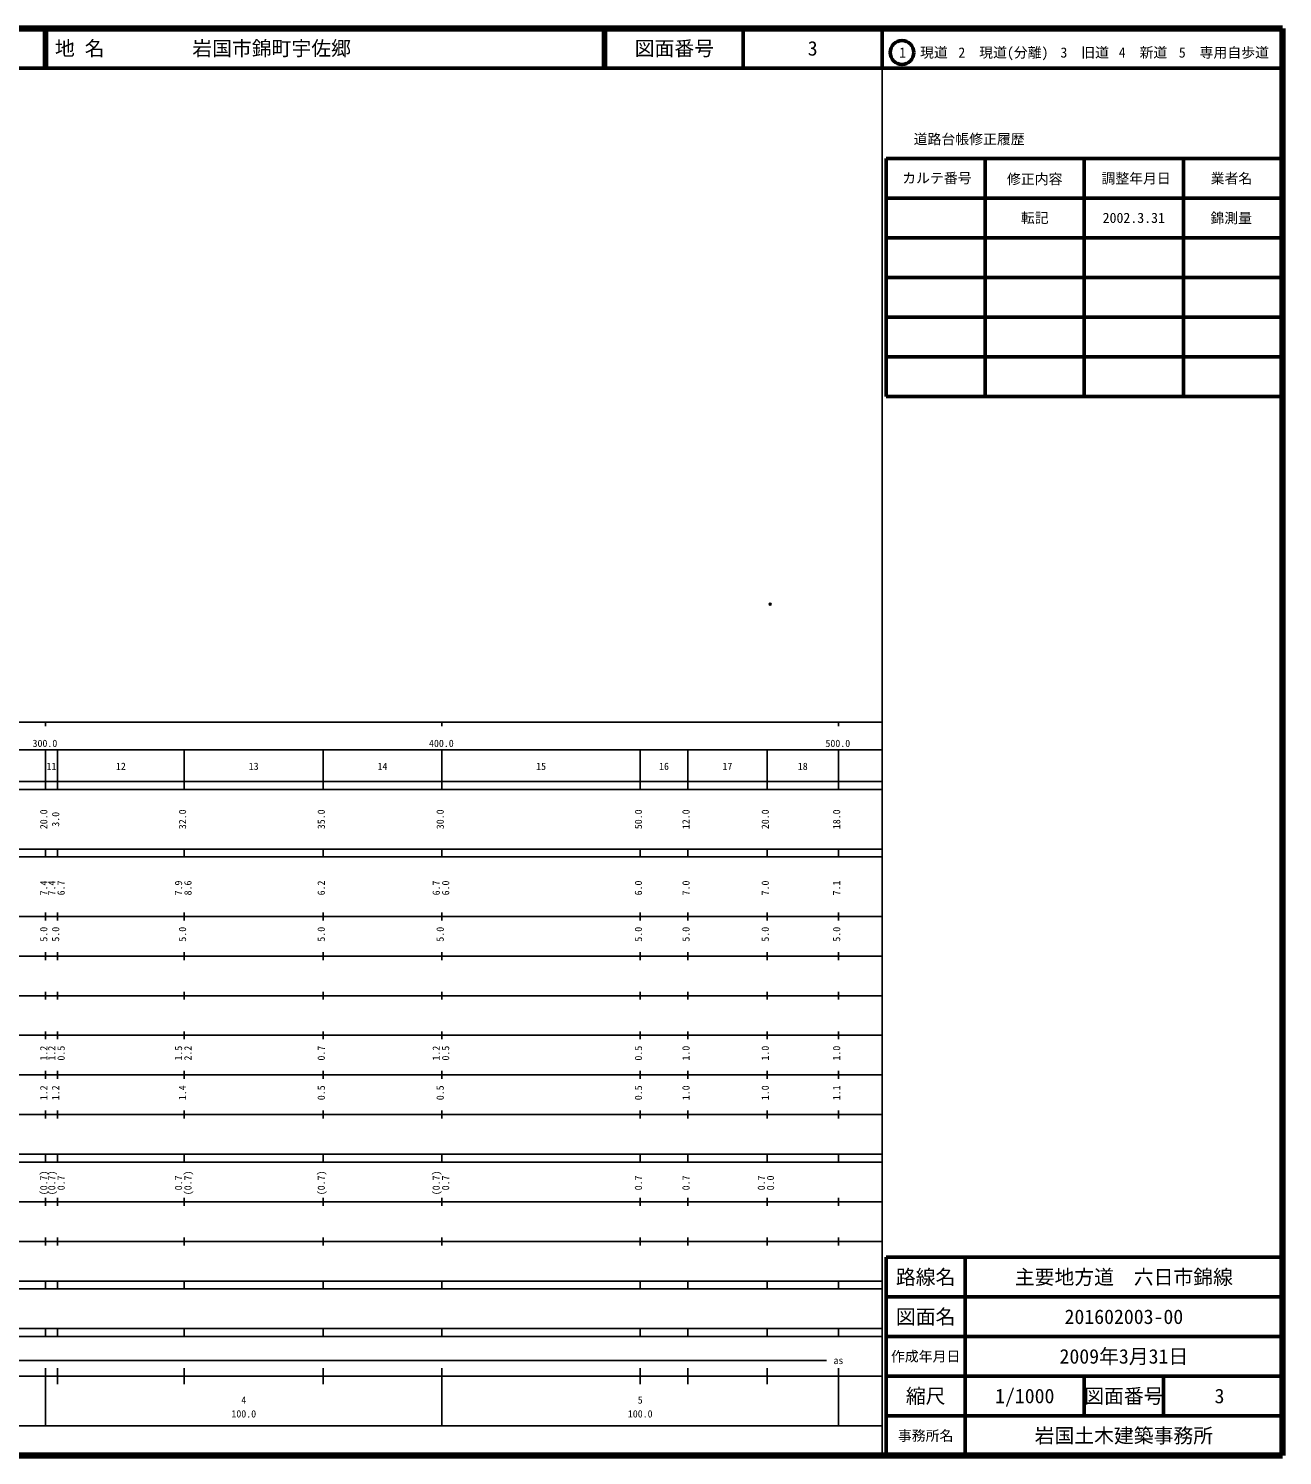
# Model space of a CAD drawing. Units: millimetres on the paper. Extents: x 40 to 680, y 20 to 380.
# Drawn here: x 363.7 to 680, y 20 to 380 of the extents above; entities that cross this region are included whole.
import ezdxf
from ezdxf.enums import TextEntityAlignment as Align

# ---------------------------------------------------------------- set-up
doc = ezdxf.new("R2010")
doc.units = ezdxf.units.MM
doc.header["$PDMODE"] = 32
doc.header["$PDSIZE"] = 0.5
doc.layers.add('M-OTRS', color=6, linetype='Continuous')
doc.layers.add('M-TTL-TXT', color=7, linetype='Continuous')
for name, color, linetype, lineweight in [('M-TTL', 2, 'Continuous', 140), ('M-TTL-BAND', 7, 'Continuous', 25), ('M-TTL-FRAM', 2, 'Continuous', 50), ('M-TTL-LINE', 7, 'Continuous', 50)]:
    doc.layers.add(name, color=color, linetype=linetype, lineweight=lineweight)
doc.styles.add('ＭＳ ゴシック', font='')
doc.styles.get('ＭＳ ゴシック').set_extended_font_data('MS Gothic')

msp = doc.modelspace()

# ---------------------------------------------------------------- linework, layer by layer
at = {"layer": 'M-OTRS'}
msp.add_point((550.775, 234.759), dxfattribs=at)
at = {"layer": 'M-TTL'}
for p, q in [((680, 380), (40, 380)), ((680, 20), (680, 380)), ((40, 20), (680, 20))]:
    msp.add_line(p, q, dxfattribs=at)
at = {"layer": 'M-TTL-BAND'}
for p, q in [((579, 20), (579, 370)), ((40, 205), (579, 205)), ((368, 205), (368, 204)), ((468, 205), (468, 204)), ((568, 205), (568, 204)), ((68, 198), (579, 198)), ((368, 188), (368, 198)), ((371, 188), (371, 198)), ((403, 188), (403, 198)), ((438, 188), (438, 198)), ((468, 188), (468, 198)), ((518, 188), (518, 198)), ((530, 188), (530, 198)), ((550, 188), (550, 198)), ((568, 188), (568, 198)), ((40, 190), (579, 190)), ((40, 188), (579, 188)), ((40, 173), (579, 173)), ((368, 171), (368, 173)), ((371, 171), (371, 173)), ((403, 171), (403, 173)), ((438, 171), (438, 173)), ((468, 171), (468, 173)), ((518, 171), (518, 173)), ((530, 171), (530, 173)), ((550, 171), (550, 173)), ((568, 171), (568, 173)), ((40, 171), (579, 171)), ((40, 156), (579, 156)), ((368, 155), (368, 157)), ((371, 155), (371, 157)), ((403, 155), (403, 157)), ((438, 155), (438, 157)), ((468, 155), (468, 157)), ((518, 155), (518, 157)), ((530, 155), (530, 157)), ((550, 155), (550, 157)), ((568, 155), (568, 157)), ((46, 146), (579, 146)), ((368, 145), (368, 147)), ((371, 145), (371, 147)), ((403, 145), (403, 147)), ((438, 145), (438, 147)), ((468, 145), (468, 147)), ((518, 145), (518, 147)), ((530, 145), (530, 147)), ((550, 145), (550, 147)), ((568, 145), (568, 147)), ((368, 135), (368, 137)), ((371, 135), (371, 137)), ((403, 135), (403, 137)), ((438, 135), (438, 137)), ((468, 135), (468, 137)), ((518, 135), (518, 137)), ((530, 135), (530, 137)), ((550, 135), (550, 137)), ((568, 135), (568, 137)), ((52, 136), (579, 136)), ((46, 126), (579, 126)), ((368, 125), (368, 127)), ((371, 125), (371, 127)), ((403, 125), (403, 127)), ((438, 125), (438, 127)), ((468, 125), (468, 127)), ((518, 125), (518, 127)), ((530, 125), (530, 127)), ((550, 125), (550, 127)), ((568, 125), (568, 127)), ((52, 116), (579, 116)), ((368, 115), (368, 117)), ((371, 115), (371, 117)), ((403, 115), (403, 117)), ((438, 115), (438, 117)), ((468, 115), (468, 117)), ((518, 115), (518, 117)), ((530, 115), (530, 117)), ((550, 115), (550, 117)), ((568, 115), (568, 117)), ((46, 106), (579, 106)), ((368, 105), (368, 107)), ((371, 105), (371, 107)), ((403, 105), (403, 107)), ((438, 105), (438, 107)), ((468, 105), (468, 107)), ((518, 105), (518, 107)), ((530, 105), (530, 107)), ((550, 105), (550, 107)), ((568, 105), (568, 107)), ((40, 96), (579, 96)), ((40, 94), (579, 94)), ((368, 94), (368, 96)), ((371, 94), (371, 96)), ((403, 94), (403, 96)), ((438, 94), (438, 96)), ((468, 94), (468, 96)), ((518, 94), (518, 96)), ((530, 94), (530, 96)), ((550, 94), (550, 96)), ((568, 94), (568, 96)), ((49, 84), (579, 84)), ((368, 83), (368, 85)), ((371, 83), (371, 85)), ((403, 83), (403, 85)), ((438, 83), (438, 85)), ((468, 83), (468, 85)), ((518, 83), (518, 85)), ((530, 83), (530, 85)), ((550, 83), (550, 85)), ((568, 83), (568, 85)), ((40, 74), (579, 74)), ((368, 73), (368, 75)), ((371, 73), (371, 75)), ((403, 73), (403, 75)), ((438, 73), (438, 75)), ((468, 73), (468, 75)), ((518, 73), (518, 75)), ((530, 73), (530, 75)), ((550, 73), (550, 75)), ((568, 73), (568, 75)), ((40, 64), (579, 64)), ((40, 62), (579, 62)), ((368, 62), (368, 64)), ((371, 62), (371, 64)), ((403, 62), (403, 64)), ((438, 62), (438, 64)), ((468, 62), (468, 64)), ((518, 62), (518, 64)), ((530, 62), (530, 64)), ((550, 62), (550, 64)), ((568, 62), (568, 64)), ((40, 52), (579, 52)), ((368, 50), (368, 52)), ((371, 50), (371, 52)), ((403, 50), (403, 52)), ((438, 50), (438, 52)), ((468, 50), (468, 52)), ((518, 50), (518, 52)), ((530, 50), (530, 52)), ((550, 50), (550, 52)), ((568, 50), (568, 52)), ((40, 50), (579, 50)), ((71, 44), (565, 44)), ((40, 40), (579, 40)), ((368, 27.5), (368, 42)), ((371, 38), (371, 42)), ((403, 38), (403, 42)), ((438, 38), (438, 42)), ((468, 27.5), (468, 42)), ((518, 38), (518, 42)), ((530, 38), (530, 42)), ((550, 38), (550, 42)), ((568, 27.5), (568, 42)), ((68, 27.5), (579, 27.5))]:
    msp.add_line(p, q, dxfattribs=at)
at = {"layer": 'M-TTL-FRAM'}
for p, q in [((580, 347.197), (580, 287.197)), ((580, 347.197), (680, 347.197)), ((580, 287.197), (680, 287.197)), ((680, 70), (580, 70)), ((580, 70), (580, 20))]:
    msp.add_line(p, q, dxfattribs=at)
at = {"layer": 'M-TTL-LINE'}
for p, q in [((367.75, 380), (367.75, 370)), ((368.25, 380), (368.25, 370)), ((508.747, 380), (508.747, 370)), ((509.247, 380), (509.247, 370)), ((543.997, 380), (543.997, 370)), ((579, 380), (579, 370)), ((40, 370), (680, 370)), ((605, 347.197), (605, 287.197)), ((630, 347.197), (630, 287.197)), ((655, 347.197), (655, 287.197)), ((580, 337.197), (680, 337.197)), ((580, 327.197), (680, 327.197)), ((580, 317.197), (680, 317.197)), ((580, 307.197), (680, 307.197)), ((580, 297.197), (680, 297.197)), ((600, 70), (600, 20)), ((680, 60), (580, 60)), ((680, 50), (580, 50)), ((680, 40), (580, 40)), ((630, 40), (630, 30)), ((650, 40), (650, 30)), ((680, 30), (580, 30))]:
    msp.add_line(p, q, dxfattribs=at)
msp.add_circle((584.031, 373.958), 3, dxfattribs=at)

# ---------------------------------------------------------------- texts
at = {"layer": 'M-TTL-BAND', "style": 'ＭＳ ゴシック'}
for s, p in [('300.0', (367.844, 198.195)), ('400.0', (467.844, 198.195)), ('500.0', (567.844, 198.195)), ('11', (369.5, 192.405)), ('12', (387, 192.405)), ('13', (420.5, 192.405)), ('14', (453, 192.405)), ('15', (493, 192.405)), ('16', (524, 192.405)), ('17', (540, 192.405)), ('18', (559, 192.405)), ('as', (568, 42.5)), ('4', (418, 32.523)), ('5', (518, 32.523)), ('100.0', (418, 29.033)), ('100.0', (518, 29.033))]:
    msp.add_text(s, height=1.833, dxfattribs=at).set_placement(p, align=Align.BOTTOM_CENTER)
for s, p in [('20.0', (369, 180.5)), ('3.0', (372, 180.5)), ('32.0', (404, 180.5)), ('35.0', (439, 180.5)), ('30.0', (469, 180.5)), ('50.0', (519, 180.5)), ('12.0', (531, 180.5)), ('20.0', (551, 180.5)), ('18.0', (569, 180.5)), ('7.4', (369, 163.174)), ('7.4', (371, 163.174)), ('6.7', (373.37, 163.174)), ('7.9', (403, 163.174)), ('8.6', (405.37, 163.174)), ('6.2', (439, 163.174)), ('6.7', (468, 163.174)), ('6.0', (470.37, 163.174)), ('6.0', (519, 163.174)), ('7.0', (531, 163.174)), ('7.0', (551, 163.174)), ('7.1', (569, 163.174)), ('5.0', (369, 151.5)), ('5.0', (372, 151.5)), ('5.0', (404, 151.5)), ('5.0', (439, 151.5)), ('5.0', (469, 151.5)), ('5.0', (519, 151.5)), ('5.0', (531, 151.5)), ('5.0', (551, 151.5)), ('5.0', (569, 151.5)), ('1.2', (369, 121.5)), ('1.2', (371, 121.5)), ('0.5', (373.37, 121.5)), ('1.5', (403, 121.5)), ('2.2', (405.37, 121.5)), ('0.7', (439, 121.5)), ('1.2', (468, 121.5)), ('0.5', (470.37, 121.5)), ('0.5', (519, 121.5)), ('1.0', (531, 121.5)), ('1.0', (551, 121.5)), ('1.0', (569, 121.5)), ('1.2', (369, 111.5)), ('1.2', (372, 111.5)), ('1.4', (404, 111.5)), ('0.5', (439, 111.5)), ('0.5', (469, 111.5)), ('0.5', (519, 111.5)), ('1.0', (531, 111.5)), ('1.0', (551, 111.5)), ('1.1', (569, 111.5)), ('(0.7)', (369, 88.764)), ('(0.7)', (371, 88.764)), ('0.7', (373.37, 88.764)), ('0.7', (403, 88.764)), ('(0.7)', (405.37, 88.764)), ('(0.7)', (439, 88.764)), ('(0.7)', (468, 88.764)), ('0.7', (470.37, 88.764)), ('0.7', (519, 88.764)), ('0.7', (531, 88.764)), ('0.7', (550, 88.764)), ('0.0', (552.315, 88.764))]:
    msp.add_text(s, height=1.833, rotation=90, dxfattribs=at).set_placement(p, align=Align.BOTTOM_CENTER)
at = {"layer": 'M-TTL-TXT', "style": 'ＭＳ ゴシック'}
for s, p in [('地 名', (370.38, 375)), ('岩国市錦町宇佐郷', (405.024, 375))]:
    msp.add_text(s, height=3.666, dxfattribs=at).set_placement(p, align=Align.MIDDLE_LEFT)
for s, height, p in [('図面番号', 3.666, (526.622, 375)), ('3', 3.666, (561.497, 375)), ('1\u3000現道', 2.566, (589.448, 373.958)), ('2\u3000現道(分離)', 2.566, (609.619, 373.958)), ('3\u3000旧道', 2.566, (630.121, 373.958)), ('4\u3000新道', 2.566, (644.824, 373.958)), ('5\u3000専用自歩道', 2.566, (665.228, 373.958)), ('道路台帳修正履歴', 2.566, (600.968, 352.113)), ('カルテ番号', 2.566, (592.839, 342.277)), ('修正内容', 2.566, (617.509, 342.023)), ('調整年月日', 2.566, (643.089, 342.197)), ('業者名', 2.566, (667.134, 342.197)), ('転記', 2.566, (617.5, 332.245)), ('2002.3.31', 2.566, (642.5, 332.245)), ('錦測量', 2.566, (667.077, 332.189)), ('路線名', 3.666, (590, 65)), ('路線名', 3.666, (590, 65)), ('主要地方道\u3000六日市錦線', 3.666, (640, 65)), ('図面名', 3.666, (590, 55)), ('図面名', 3.666, (590, 55)), ('201602003-00', 3.666, (640, 55)), ('2009年3月31日', 3.666, (640, 45)), ('作成年月日', 2.566, (590, 45)), ('作成年月日', 2.566, (590, 45)), ('縮尺', 3.666, (590, 35)), ('縮尺', 3.666, (590, 35)), ('1/1000', 3.666, (615, 35)), ('図面番号', 3.666, (640, 35)), ('図面番号', 3.666, (640, 35)), ('3', 3.666, (664.125, 35)), ('事務所名', 2.566, (590, 25)), ('事務所名', 2.566, (590, 25)), ('岩国土木建築事務所', 3.666, (640, 25))]:
    msp.add_text(s, height=height, dxfattribs=at).set_placement(p, align=Align.MIDDLE_CENTER)

doc.saveas('drawing.dxf')
